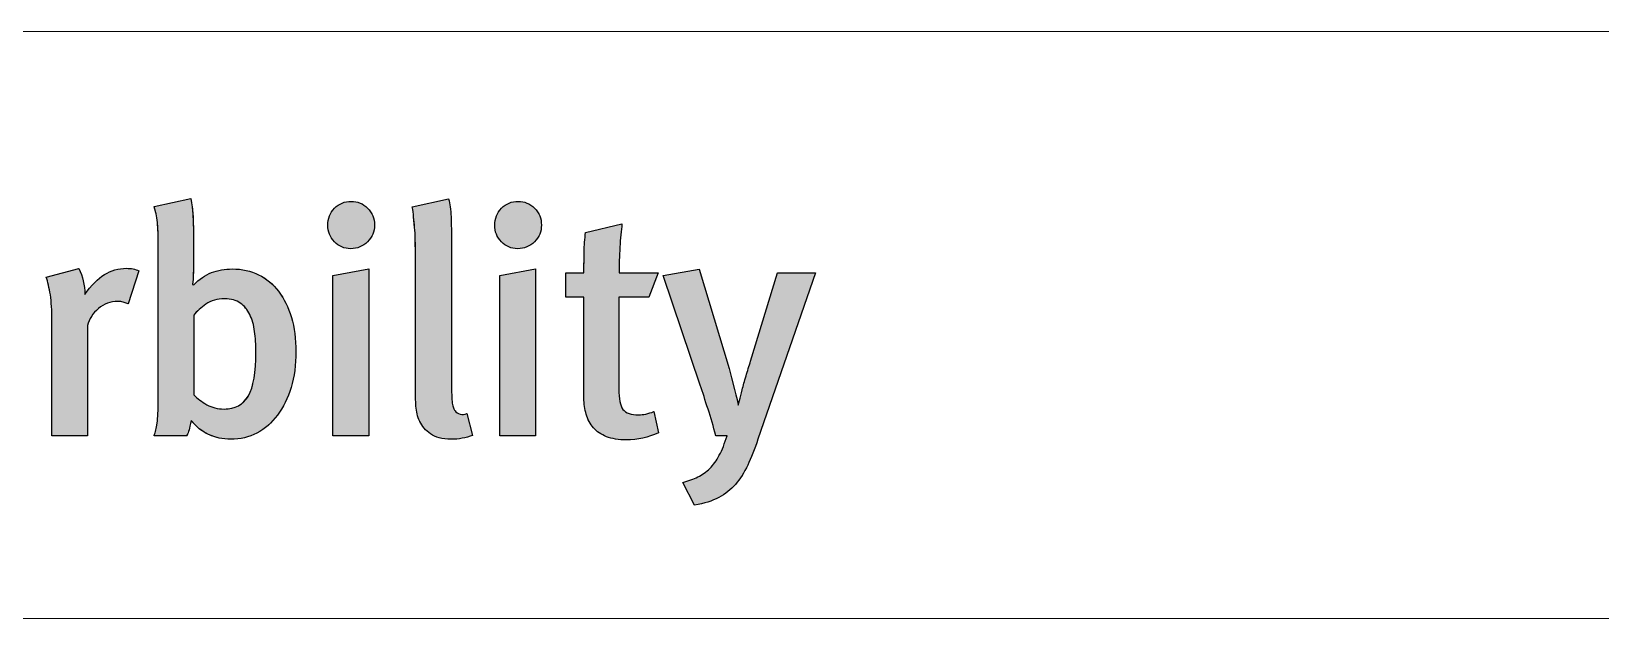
# Model space of a CAD drawing. Header units: inches. Extents: x 1047 to 1888, y -10 to 584.
# Drawn here: x 1807.76 to 1848.1, y 57.96 to 73.07 of the extents above; entities that cross this region are included whole.
import ezdxf

# ---------------------------------------------------------------- set-up
doc = ezdxf.new("R2010")
doc.units = ezdxf.units.IN
doc.header["$MEASUREMENT"] = 0
for name, color, linetype in [('BG 0 -1', 7, 'Continuous'), ('BG _U+B808_U+C774_U+C5B4 1', 7, 'Continuous'), ('BG Default', 7, 'Continuous')]:
    doc.layers.add(name, color=color, linetype=linetype)

msp = doc.modelspace()

# ---------------------------------------------------------------- hatches: boundary and pattern name
at = {"layer": 'BG 0 -1', "linetype": 'ByBlock', "true_color": 0x005bac}
h = msp.add_hatch(color=154, dxfattribs=at)
edge = h.paths.add_edge_path()
edge.add_spline(control_points=[(1816.581, 68.082), (1816.581, 67.916), (1816.522, 67.774), (1816.403, 67.655), (1816.284, 67.536), (1816.139, 67.477), (1815.969, 67.477), (1815.803, 67.477), (1815.663, 67.536), (1815.55, 67.655), (1815.437, 67.774), (1815.38, 67.916), (1815.38, 68.082), (1815.38, 68.253), (1815.438, 68.398), (1815.554, 68.517), (1815.67, 68.636), (1815.814, 68.695), (1815.985, 68.695), (1816.145, 68.695), (1816.284, 68.637), (1816.403, 68.521), (1816.522, 68.405), (1816.581, 68.259), (1816.581, 68.082)], knot_values=[0, 0, 0, 0, 1, 1, 1, 2, 2, 2, 3, 3, 3, 4, 4, 4, 5, 5, 5, 6, 6, 6, 7, 7, 7, 8, 8, 8, 8], degree=3, periodic=0)
h = msp.add_hatch(color=154, dxfattribs=at)
edge = h.paths.add_edge_path()
edge.add_spline(control_points=[(1819.1, 62.672), (1818.934, 62.606), (1818.752, 62.573), (1818.553, 62.573), (1818.321, 62.573), (1818.143, 62.618), (1818.019, 62.709), (1817.895, 62.8), (1817.803, 62.908), (1817.746, 63.032), (1817.687, 63.157), (1817.654, 63.287), (1817.646, 63.422), (1817.638, 63.557), (1817.634, 63.669), (1817.634, 63.757), (1817.634, 63.757), (1817.634, 67.328), (1817.634, 67.328), (1817.634, 67.472), (1817.632, 67.6), (1817.629, 67.713), (1817.627, 67.826), (1817.621, 67.93), (1817.613, 68.024), (1817.605, 68.118), (1817.596, 68.208), (1817.588, 68.293), (1817.58, 68.379), (1817.567, 68.466), (1817.551, 68.554), (1817.551, 68.554), (1818.487, 68.761), (1818.487, 68.761), (1818.52, 68.634), (1818.541, 68.48), (1818.549, 68.297), (1818.557, 68.115), (1818.561, 67.886), (1818.561, 67.61), (1818.561, 67.61), (1818.561, 64.055), (1818.561, 64.055), (1818.561, 63.912), (1818.563, 63.797), (1818.566, 63.712), (1818.568, 63.626), (1818.574, 63.557), (1818.582, 63.505), (1818.591, 63.452), (1818.6, 63.411), (1818.611, 63.38), (1818.622, 63.35), (1818.636, 63.324), (1818.653, 63.302), (1818.68, 63.263), (1818.723, 63.236), (1818.781, 63.219), (1818.839, 63.202), (1818.896, 63.208), (1818.951, 63.236), (1818.951, 63.236), (1819.1, 62.672), (1819.1, 62.672)], knot_values=[0, 0, 0, 0, 1, 1, 1, 2, 2, 2, 3, 3, 3, 4, 4, 4, 5, 5, 5, 6, 6, 6, 7, 7, 7, 8, 8, 8, 9, 9, 9, 10, 10, 10, 11, 11, 11, 12, 12, 12, 13, 13, 13, 14, 14, 14, 15, 15, 15, 16, 16, 16, 17, 17, 17, 18, 18, 18, 19, 19, 19, 20, 20, 20, 21, 21, 21, 21], degree=3, periodic=0)
h = msp.add_hatch(color=154, dxfattribs=at)
edge = h.paths.add_edge_path()
edge.add_spline(control_points=[(1820.873, 68.082), (1820.873, 67.916), (1820.814, 67.774), (1820.695, 67.655), (1820.576, 67.536), (1820.431, 67.477), (1820.26, 67.477), (1820.094, 67.477), (1819.955, 67.536), (1819.842, 67.655), (1819.729, 67.774), (1819.672, 67.916), (1819.672, 68.082), (1819.672, 68.253), (1819.73, 68.398), (1819.846, 68.517), (1819.962, 68.636), (1820.105, 68.695), (1820.277, 68.695), (1820.437, 68.695), (1820.576, 68.637), (1820.695, 68.521), (1820.814, 68.405), (1820.873, 68.259), (1820.873, 68.082)], knot_values=[0, 0, 0, 0, 1, 1, 1, 2, 2, 2, 3, 3, 3, 4, 4, 4, 5, 5, 5, 6, 6, 6, 7, 7, 7, 8, 8, 8, 8], degree=3, periodic=0)
h = msp.add_hatch(color=154, dxfattribs=at)
edge = h.paths.add_edge_path()
edge.add_spline(control_points=[(1823.88, 62.738), (1823.615, 62.617), (1823.342, 62.556), (1823.06, 62.556), (1822.856, 62.556), (1822.684, 62.584), (1822.546, 62.639), (1822.408, 62.694), (1822.297, 62.771), (1822.211, 62.871), (1822.125, 62.97), (1822.063, 63.085), (1822.024, 63.215), (1821.986, 63.344), (1821.966, 63.484), (1821.966, 63.633), (1821.966, 63.633), (1821.966, 66.226), (1821.966, 66.226), (1821.966, 66.226), (1821.502, 66.226), (1821.502, 66.226), (1821.502, 66.226), (1821.502, 66.856), (1821.502, 66.856), (1821.502, 66.856), (1821.966, 66.856), (1821.966, 66.856), (1821.966, 67.033), (1821.968, 67.209), (1821.971, 67.386), (1821.973, 67.563), (1821.986, 67.731), (1822.008, 67.892), (1822.008, 67.892), (1822.944, 68.115), (1822.944, 68.115), (1822.922, 67.944), (1822.904, 67.744), (1822.89, 67.514), (1822.876, 67.285), (1822.869, 67.066), (1822.869, 66.856), (1822.869, 66.856), (1823.872, 66.856), (1823.872, 66.856), (1823.872, 66.856), (1823.632, 66.226), (1823.632, 66.226), (1823.632, 66.226), (1822.861, 66.226), (1822.861, 66.226), (1822.861, 66.226), (1822.861, 63.873), (1822.861, 63.873), (1822.861, 63.614), (1822.897, 63.437), (1822.969, 63.343), (1823.041, 63.249), (1823.176, 63.202), (1823.375, 63.202), (1823.485, 63.202), (1823.615, 63.23), (1823.764, 63.285), (1823.764, 63.285), (1823.88, 62.738), (1823.88, 62.738)], knot_values=[0, 0, 0, 0, 1, 1, 1, 2, 2, 2, 3, 3, 3, 4, 4, 4, 5, 5, 5, 6, 6, 6, 7, 7, 7, 8, 8, 8, 9, 9, 9, 10, 10, 10, 11, 11, 11, 12, 12, 12, 13, 13, 13, 14, 14, 14, 15, 15, 15, 16, 16, 16, 17, 17, 17, 18, 18, 18, 19, 19, 19, 20, 20, 20, 21, 21, 21, 22, 22, 22, 22], degree=3, periodic=0)
h = msp.add_hatch(color=154, dxfattribs=at)
edge = h.paths.add_edge_path()
edge.add_spline(control_points=[(1810.244, 66.061), (1810.199, 66.077), (1810.158, 66.091), (1810.119, 66.102), (1810.081, 66.113), (1810.036, 66.118), (1809.987, 66.118), (1809.794, 66.118), (1809.625, 66.058), (1809.481, 65.936), (1809.338, 65.815), (1809.244, 65.668), (1809.2, 65.497), (1809.2, 65.497), (1809.2, 62.664), (1809.2, 62.664), (1809.2, 62.664), (1808.288, 62.664), (1808.288, 62.664), (1808.288, 62.664), (1808.288, 65.621), (1808.288, 65.621), (1808.288, 65.887), (1808.275, 66.109), (1808.247, 66.288), (1808.219, 66.468), (1808.183, 66.621), (1808.139, 66.748), (1808.139, 66.748), (1808.976, 66.963), (1808.976, 66.963), (1809.081, 66.765), (1809.133, 66.544), (1809.133, 66.301), (1809.299, 66.533), (1809.468, 66.703), (1809.639, 66.81), (1809.81, 66.918), (1809.998, 66.972), (1810.202, 66.972), (1810.324, 66.972), (1810.431, 66.95), (1810.525, 66.906), (1810.525, 66.906), (1810.244, 66.061), (1810.244, 66.061)], knot_values=[0, 0, 0, 0, 1, 1, 1, 2, 2, 2, 3, 3, 3, 4, 4, 4, 5, 5, 5, 6, 6, 6, 7, 7, 7, 8, 8, 8, 9, 9, 9, 10, 10, 10, 11, 11, 11, 12, 12, 12, 13, 13, 13, 14, 14, 14, 15, 15, 15, 15], degree=3, periodic=0)
for points in [[(1815.513, 62.664), (1815.513, 66.79), (1816.432, 66.955), (1816.432, 62.664)], [(1819.804, 62.664), (1819.804, 66.79), (1820.724, 66.955), (1820.724, 62.664)]]:
    msp.add_hatch(color=154, dxfattribs=at).paths.add_polyline_path(points)
h = msp.add_hatch(color=154, dxfattribs=at)
edge = h.paths.add_edge_path()
edge.add_spline(control_points=[(1826.44, 62.573), (1826.352, 62.318), (1826.263, 62.096), (1826.175, 61.906), (1826.086, 61.715), (1825.983, 61.551), (1825.864, 61.413), (1825.745, 61.275), (1825.602, 61.162), (1825.434, 61.073), (1825.265, 60.985), (1825.057, 60.918), (1824.808, 60.874), (1824.808, 60.874), (1824.51, 61.462), (1824.51, 61.462), (1824.653, 61.501), (1824.782, 61.548), (1824.895, 61.603), (1825.008, 61.659), (1825.11, 61.732), (1825.201, 61.823), (1825.293, 61.914), (1825.374, 62.027), (1825.446, 62.162), (1825.518, 62.298), (1825.584, 62.465), (1825.645, 62.664), (1825.645, 62.664), (1825.355, 62.664), (1825.355, 62.664), (1825.294, 62.901), (1825.228, 63.13), (1825.156, 63.351), (1825.084, 63.572), (1825.018, 63.777), (1824.957, 63.965), (1824.957, 63.965), (1824.004, 66.79), (1824.004, 66.79), (1824.004, 66.79), (1824.932, 66.947), (1824.932, 66.947), (1824.932, 66.947), (1825.703, 64.395), (1825.703, 64.395), (1825.719, 64.335), (1825.739, 64.255), (1825.761, 64.155), (1825.761, 64.155), (1825.835, 63.857), (1825.835, 63.857), (1825.863, 63.757), (1825.885, 63.669), (1825.902, 63.592), (1825.918, 63.514), (1825.929, 63.467), (1825.935, 63.451), (1825.935, 63.456), (1825.945, 63.496), (1825.964, 63.571), (1825.983, 63.646), (1826.007, 63.736), (1826.034, 63.844), (1826.062, 63.952), (1826.095, 64.071), (1826.134, 64.201), (1826.172, 64.33), (1826.211, 64.459), (1826.25, 64.586), (1826.25, 64.586), (1826.946, 66.856), (1826.946, 66.856), (1826.946, 66.856), (1827.923, 66.856), (1827.923, 66.856), (1827.923, 66.856), (1826.44, 62.573), (1826.44, 62.573)], knot_values=[0, 0, 0, 0, 1, 1, 1, 2, 2, 2, 3, 3, 3, 4, 4, 4, 5, 5, 5, 6, 6, 6, 7, 7, 7, 8, 8, 8, 9, 9, 9, 10, 10, 10, 11, 11, 11, 12, 12, 12, 13, 13, 13, 14, 14, 14, 15, 15, 15, 16, 16, 16, 17, 17, 17, 18, 18, 18, 19, 19, 19, 20, 20, 20, 21, 21, 21, 22, 22, 22, 23, 23, 23, 24, 24, 24, 25, 25, 25, 26, 26, 26, 26], degree=3, periodic=0)
at = {"layer": 'BG Default', "linetype": 'ByBlock', "true_color": 0x4482f4}
h = msp.add_hatch(color=163, dxfattribs=at)
h.paths.add_polyline_path([(1811.022, 67.552), (1811.022, 63.6), (1811.02, 63.402), (1811.014, 63.24), (1811.005, 63.105), (1810.994, 62.991), (1810.979, 62.895), (1810.96, 62.813), (1810.939, 62.738), (1810.915, 62.664), (1811.751, 62.664), (1811.771, 62.701), (1811.788, 62.738), (1811.802, 62.776), (1811.814, 62.813), (1811.838, 62.91), (1811.868, 63.053), (1811.917, 62.995), (1811.969, 62.941), (1812.022, 62.89), (1812.077, 62.843), (1812.134, 62.8), (1812.193, 62.76), (1812.254, 62.725), (1812.317, 62.693), (1812.381, 62.665), (1812.448, 62.64), (1812.516, 62.62), (1812.587, 62.603), (1812.659, 62.59), (1812.733, 62.58), (1812.809, 62.575), (1812.887, 62.573), (1812.977, 62.575), (1813.065, 62.583), (1813.152, 62.595), (1813.237, 62.613), (1813.32, 62.636), (1813.401, 62.664), (1813.48, 62.696), (1813.558, 62.734), (1813.633, 62.777), (1813.706, 62.823), (1813.776, 62.875), (1813.843, 62.93), (1813.908, 62.989), (1813.971, 63.053), (1814.031, 63.121), (1814.088, 63.194), (1814.142, 63.27), (1814.194, 63.35), (1814.242, 63.434), (1814.287, 63.521), (1814.329, 63.612), (1814.367, 63.707), (1814.403, 63.805), (1814.436, 63.906), (1814.465, 64.011), (1814.49, 64.119), (1814.512, 64.23), (1814.529, 64.343), (1814.543, 64.46), (1814.552, 64.579), (1814.558, 64.701), (1814.56, 64.826), (1814.558, 64.947), (1814.553, 65.065), (1814.544, 65.179), (1814.531, 65.291), (1814.515, 65.4), (1814.495, 65.506), (1814.471, 65.609), (1814.444, 65.708), (1814.414, 65.805), (1814.38, 65.898), (1814.344, 65.987), (1814.304, 66.073), (1814.262, 66.155), (1814.217, 66.233), (1814.168, 66.308), (1814.117, 66.38), (1814.063, 66.447), (1814.005, 66.51), (1813.946, 66.57), (1813.883, 66.625), (1813.817, 66.676), (1813.749, 66.724), (1813.677, 66.767), (1813.603, 66.806), (1813.526, 66.841), (1813.448, 66.871), (1813.367, 66.897), (1813.283, 66.918), (1813.198, 66.934), (1813.11, 66.946), (1813.02, 66.953), (1812.928, 66.955), (1812.854, 66.954), (1812.782, 66.949), (1812.712, 66.942), (1812.644, 66.931), (1812.578, 66.918), (1812.513, 66.902), (1812.45, 66.882), (1812.389, 66.86), (1812.33, 66.834), (1812.271, 66.805), (1812.213, 66.772), (1812.155, 66.735), (1812.099, 66.694), (1812.043, 66.65), (1811.988, 66.601), (1811.934, 66.549), (1811.901, 66.558), (1811.905, 66.571), (1811.909, 66.595), (1811.917, 66.674), (1811.923, 66.794), (1811.925, 66.955), (1811.925, 67.933), (1811.922, 68.165), (1811.913, 68.364), (1811.905, 68.457), (1811.893, 68.556), (1811.878, 68.66), (1811.859, 68.77), (1810.915, 68.563), (1810.942, 68.472), (1810.964, 68.373), (1810.983, 68.267), (1810.998, 68.152), (1811.008, 68.026), (1811.016, 67.884)])
h.paths.add_polyline_path([(1811.934, 65.762), (1811.966, 65.801), (1812, 65.839), (1812.075, 65.913), (1812.157, 65.984), (1812.249, 66.052), (1812.298, 66.083), (1812.35, 66.11), (1812.406, 66.133), (1812.464, 66.152), (1812.526, 66.166), (1812.59, 66.177), (1812.658, 66.183), (1812.729, 66.185), (1812.79, 66.183), (1812.847, 66.178), (1812.902, 66.17), (1812.954, 66.158), (1813.003, 66.143), (1813.048, 66.124), (1813.091, 66.102), (1813.131, 66.077), (1813.168, 66.049), (1813.204, 66.018), (1813.237, 65.985), (1813.269, 65.95), (1813.298, 65.912), (1813.326, 65.871), (1813.352, 65.828), (1813.375, 65.783), (1813.397, 65.735), (1813.417, 65.686), (1813.436, 65.634), (1813.452, 65.581), (1813.467, 65.526), (1813.479, 65.468), (1813.491, 65.409), (1813.5, 65.348), (1813.514, 65.222), (1813.524, 65.091), (1813.531, 64.957), (1813.533, 64.818), (1813.53, 64.628), (1813.521, 64.452), (1813.505, 64.29), (1813.484, 64.142), (1813.471, 64.074), (1813.457, 64.009), (1813.441, 63.947), (1813.423, 63.889), (1813.404, 63.834), (1813.384, 63.783), (1813.362, 63.735), (1813.338, 63.691), (1813.313, 63.65), (1813.286, 63.611), (1813.257, 63.576), (1813.226, 63.542), (1813.193, 63.512), (1813.159, 63.484), (1813.123, 63.459), (1813.084, 63.436), (1813.044, 63.416), (1813.002, 63.399), (1812.959, 63.384), (1812.913, 63.373), (1812.866, 63.363), (1812.817, 63.357), (1812.765, 63.353), (1812.713, 63.351), (1812.651, 63.353), (1812.592, 63.358), (1812.534, 63.367), (1812.477, 63.379), (1812.423, 63.395), (1812.37, 63.414), (1812.319, 63.437), (1812.269, 63.463), (1812.175, 63.521), (1812.088, 63.582), (1812.008, 63.647), (1811.934, 63.716)], flags=16)
at = {"layer": 'BG Default', "linetype": 'ByBlock', "true_color": 0x266df2}
h = msp.add_hatch(color=150, dxfattribs=at)
h.paths.add_polyline_path([(1811.934, 66.549), (1811.901, 66.558), (1811.905, 66.571), (1811.909, 66.595), (1811.917, 66.674), (1811.923, 66.794), (1811.925, 66.955), (1811.925, 67.933), (1811.922, 68.165), (1811.913, 68.364), (1811.905, 68.457), (1811.893, 68.556), (1811.878, 68.66), (1811.859, 68.77), (1810.915, 68.563), (1810.942, 68.472), (1810.964, 68.373), (1810.983, 68.267), (1810.998, 68.152), (1811.008, 68.026), (1811.016, 67.884), (1811.021, 67.726), (1811.022, 67.552), (1811.022, 63.6), (1811.02, 63.402), (1811.014, 63.24), (1811.005, 63.105), (1810.994, 62.991), (1810.979, 62.895), (1810.96, 62.813), (1810.939, 62.738), (1810.915, 62.664), (1811.751, 62.664), (1811.771, 62.701), (1811.788, 62.738), (1811.802, 62.776), (1811.814, 62.813), (1811.838, 62.91), (1811.868, 63.053), (1811.917, 62.995), (1811.969, 62.941), (1812.022, 62.89), (1812.077, 62.843), (1812.134, 62.8), (1812.193, 62.76), (1812.254, 62.725), (1812.317, 62.693), (1812.381, 62.665), (1812.448, 62.64), (1812.516, 62.62), (1812.587, 62.603), (1812.659, 62.59), (1812.733, 62.58), (1812.809, 62.575), (1812.887, 62.573), (1812.977, 62.575), (1813.065, 62.583), (1813.152, 62.595), (1813.237, 62.613), (1813.32, 62.636), (1813.401, 62.664), (1813.48, 62.696), (1813.558, 62.734), (1813.633, 62.777), (1813.706, 62.823), (1813.776, 62.875), (1813.843, 62.93), (1813.908, 62.989), (1813.971, 63.053), (1814.031, 63.121), (1814.088, 63.194), (1814.142, 63.27), (1814.194, 63.35), (1814.242, 63.434), (1814.287, 63.521), (1814.329, 63.612), (1814.367, 63.707), (1814.403, 63.805), (1814.436, 63.906), (1814.465, 64.011), (1814.49, 64.119), (1814.512, 64.23), (1814.529, 64.343), (1814.543, 64.46), (1814.552, 64.579), (1814.558, 64.701), (1814.56, 64.826), (1814.558, 64.947), (1814.553, 65.065), (1814.544, 65.179), (1814.531, 65.291), (1814.515, 65.4), (1814.495, 65.506), (1814.471, 65.609), (1814.444, 65.708), (1814.414, 65.805), (1814.38, 65.898), (1814.344, 65.987), (1814.304, 66.073), (1814.262, 66.155), (1814.217, 66.233), (1814.168, 66.308), (1814.117, 66.38), (1814.063, 66.447), (1814.005, 66.51), (1813.946, 66.57), (1813.883, 66.625), (1813.817, 66.676), (1813.749, 66.724), (1813.677, 66.767), (1813.603, 66.806), (1813.526, 66.841), (1813.448, 66.871), (1813.367, 66.897), (1813.283, 66.918), (1813.198, 66.934), (1813.11, 66.946), (1813.02, 66.953), (1812.928, 66.955), (1812.854, 66.954), (1812.782, 66.949), (1812.712, 66.942), (1812.644, 66.931), (1812.578, 66.918), (1812.513, 66.902), (1812.45, 66.882), (1812.389, 66.86), (1812.33, 66.834), (1812.271, 66.805), (1812.213, 66.772), (1812.155, 66.735), (1812.099, 66.694), (1812.043, 66.65)])
h.paths.add_polyline_path([(1811.934, 65.762), (1811.966, 65.801), (1812, 65.839), (1812.075, 65.913), (1812.157, 65.984), (1812.249, 66.052), (1812.298, 66.083), (1812.35, 66.11), (1812.406, 66.133), (1812.464, 66.152), (1812.526, 66.166), (1812.59, 66.177), (1812.658, 66.183), (1812.729, 66.185), (1812.79, 66.183), (1812.847, 66.178), (1812.902, 66.17), (1812.954, 66.158), (1813.003, 66.143), (1813.048, 66.124), (1813.091, 66.102), (1813.131, 66.077), (1813.168, 66.049), (1813.204, 66.018), (1813.237, 65.985), (1813.269, 65.95), (1813.298, 65.912), (1813.326, 65.871), (1813.352, 65.828), (1813.375, 65.783), (1813.397, 65.735), (1813.417, 65.686), (1813.436, 65.634), (1813.452, 65.581), (1813.467, 65.526), (1813.479, 65.468), (1813.491, 65.409), (1813.5, 65.348), (1813.514, 65.222), (1813.524, 65.091), (1813.531, 64.957), (1813.533, 64.818), (1813.53, 64.628), (1813.521, 64.452), (1813.505, 64.29), (1813.484, 64.142), (1813.471, 64.074), (1813.457, 64.009), (1813.441, 63.947), (1813.423, 63.889), (1813.404, 63.834), (1813.384, 63.783), (1813.362, 63.735), (1813.338, 63.691), (1813.313, 63.65), (1813.286, 63.611), (1813.257, 63.576), (1813.226, 63.542), (1813.193, 63.512), (1813.159, 63.484), (1813.123, 63.459), (1813.084, 63.436), (1813.044, 63.416), (1813.002, 63.399), (1812.959, 63.384), (1812.913, 63.373), (1812.866, 63.363), (1812.817, 63.357), (1812.765, 63.353), (1812.713, 63.351), (1812.651, 63.353), (1812.592, 63.358), (1812.534, 63.367), (1812.477, 63.379), (1812.423, 63.395), (1812.37, 63.414), (1812.319, 63.437), (1812.269, 63.463), (1812.175, 63.521), (1812.088, 63.582), (1812.008, 63.647), (1811.934, 63.716)], flags=16)

# ---------------------------------------------------------------- linework, layer by layer
at = {"layer": 'BG 0 -1', "color": 7, "linetype": 'Continuous', "lineweight": 9}
for p, q in [((1713.808, 73.069), (1863.076, 73.069)), ((1713.808, 57.957), (1863.076, 57.957))]:
    msp.add_line(p, q, dxfattribs=at)
at = {"layer": 'BG 0 -1', "color": 7, "linetype": 'Continuous', "lineweight": 0}
for points in [[(1815.513, 62.664), (1815.513, 66.79), (1816.432, 66.955), (1816.432, 62.664)], [(1819.804, 62.664), (1819.804, 66.79), (1820.724, 66.955), (1820.724, 62.664)]]:
    msp.add_lwpolyline(points, close=True, dxfattribs=at)
for points, knots in [([(1816.581, 68.082), (1816.581, 67.916), (1816.522, 67.774), (1816.403, 67.655), (1816.284, 67.536), (1816.139, 67.477), (1815.969, 67.477), (1815.803, 67.477), (1815.663, 67.536), (1815.55, 67.655), (1815.437, 67.774), (1815.38, 67.916), (1815.38, 68.082), (1815.38, 68.253), (1815.438, 68.398), (1815.554, 68.517), (1815.67, 68.636), (1815.814, 68.695), (1815.985, 68.695), (1816.145, 68.695), (1816.284, 68.637), (1816.403, 68.521), (1816.522, 68.405), (1816.581, 68.259), (1816.581, 68.082)], [0, 0, 0, 0, 1, 1, 1, 2, 2, 2, 3, 3, 3, 4, 4, 4, 5, 5, 5, 6, 6, 6, 7, 7, 7, 8, 8, 8, 8]), ([(1819.1, 62.672), (1818.934, 62.606), (1818.752, 62.573), (1818.553, 62.573), (1818.321, 62.573), (1818.143, 62.618), (1818.019, 62.709), (1817.895, 62.8), (1817.803, 62.908), (1817.746, 63.032), (1817.687, 63.157), (1817.654, 63.287), (1817.646, 63.422), (1817.638, 63.557), (1817.634, 63.669), (1817.634, 63.757), (1817.634, 63.757), (1817.634, 67.328), (1817.634, 67.328), (1817.634, 67.472), (1817.632, 67.6), (1817.629, 67.713), (1817.627, 67.826), (1817.621, 67.93), (1817.613, 68.024), (1817.605, 68.118), (1817.596, 68.208), (1817.588, 68.293), (1817.58, 68.379), (1817.567, 68.466), (1817.551, 68.554), (1817.551, 68.554), (1818.487, 68.761), (1818.487, 68.761), (1818.52, 68.634), (1818.541, 68.48), (1818.549, 68.297), (1818.557, 68.115), (1818.561, 67.886), (1818.561, 67.61), (1818.561, 67.61), (1818.561, 64.055), (1818.561, 64.055), (1818.561, 63.912), (1818.563, 63.797), (1818.566, 63.712), (1818.568, 63.626), (1818.574, 63.557), (1818.582, 63.505), (1818.591, 63.452), (1818.6, 63.411), (1818.611, 63.38), (1818.622, 63.35), (1818.636, 63.324), (1818.653, 63.302), (1818.68, 63.263), (1818.723, 63.236), (1818.781, 63.219), (1818.839, 63.202), (1818.896, 63.208), (1818.951, 63.236), (1818.951, 63.236), (1819.1, 62.672), (1819.1, 62.672)], [0, 0, 0, 0, 1, 1, 1, 2, 2, 2, 3, 3, 3, 4, 4, 4, 5, 5, 5, 6, 6, 6, 7, 7, 7, 8, 8, 8, 9, 9, 9, 10, 10, 10, 11, 11, 11, 12, 12, 12, 13, 13, 13, 14, 14, 14, 15, 15, 15, 16, 16, 16, 17, 17, 17, 18, 18, 18, 19, 19, 19, 20, 20, 20, 21, 21, 21, 21]), ([(1820.873, 68.082), (1820.873, 67.916), (1820.814, 67.774), (1820.695, 67.655), (1820.576, 67.536), (1820.431, 67.477), (1820.26, 67.477), (1820.094, 67.477), (1819.955, 67.536), (1819.842, 67.655), (1819.729, 67.774), (1819.672, 67.916), (1819.672, 68.082), (1819.672, 68.253), (1819.73, 68.398), (1819.846, 68.517), (1819.962, 68.636), (1820.105, 68.695), (1820.277, 68.695), (1820.437, 68.695), (1820.576, 68.637), (1820.695, 68.521), (1820.814, 68.405), (1820.873, 68.259), (1820.873, 68.082)], [0, 0, 0, 0, 1, 1, 1, 2, 2, 2, 3, 3, 3, 4, 4, 4, 5, 5, 5, 6, 6, 6, 7, 7, 7, 8, 8, 8, 8]), ([(1823.88, 62.738), (1823.615, 62.617), (1823.342, 62.556), (1823.06, 62.556), (1822.856, 62.556), (1822.684, 62.584), (1822.546, 62.639), (1822.408, 62.694), (1822.297, 62.771), (1822.211, 62.871), (1822.125, 62.97), (1822.063, 63.085), (1822.024, 63.215), (1821.986, 63.344), (1821.966, 63.484), (1821.966, 63.633), (1821.966, 63.633), (1821.966, 66.226), (1821.966, 66.226), (1821.966, 66.226), (1821.502, 66.226), (1821.502, 66.226), (1821.502, 66.226), (1821.502, 66.856), (1821.502, 66.856), (1821.502, 66.856), (1821.966, 66.856), (1821.966, 66.856), (1821.966, 67.033), (1821.968, 67.209), (1821.971, 67.386), (1821.973, 67.563), (1821.986, 67.731), (1822.008, 67.892), (1822.008, 67.892), (1822.944, 68.115), (1822.944, 68.115), (1822.922, 67.944), (1822.904, 67.744), (1822.89, 67.514), (1822.876, 67.285), (1822.869, 67.066), (1822.869, 66.856), (1822.869, 66.856), (1823.872, 66.856), (1823.872, 66.856), (1823.872, 66.856), (1823.632, 66.226), (1823.632, 66.226), (1823.632, 66.226), (1822.861, 66.226), (1822.861, 66.226), (1822.861, 66.226), (1822.861, 63.873), (1822.861, 63.873), (1822.861, 63.614), (1822.897, 63.437), (1822.969, 63.343), (1823.041, 63.249), (1823.176, 63.202), (1823.375, 63.202), (1823.485, 63.202), (1823.615, 63.23), (1823.764, 63.285), (1823.764, 63.285), (1823.88, 62.738), (1823.88, 62.738)], [0, 0, 0, 0, 1, 1, 1, 2, 2, 2, 3, 3, 3, 4, 4, 4, 5, 5, 5, 6, 6, 6, 7, 7, 7, 8, 8, 8, 9, 9, 9, 10, 10, 10, 11, 11, 11, 12, 12, 12, 13, 13, 13, 14, 14, 14, 15, 15, 15, 16, 16, 16, 17, 17, 17, 18, 18, 18, 19, 19, 19, 20, 20, 20, 21, 21, 21, 22, 22, 22, 22]), ([(1810.244, 66.061), (1810.199, 66.077), (1810.158, 66.091), (1810.119, 66.102), (1810.081, 66.113), (1810.036, 66.118), (1809.987, 66.118), (1809.794, 66.118), (1809.625, 66.058), (1809.481, 65.936), (1809.338, 65.815), (1809.244, 65.668), (1809.2, 65.497), (1809.2, 65.497), (1809.2, 62.664), (1809.2, 62.664), (1809.2, 62.664), (1808.288, 62.664), (1808.288, 62.664), (1808.288, 62.664), (1808.288, 65.621), (1808.288, 65.621), (1808.288, 65.887), (1808.275, 66.109), (1808.247, 66.288), (1808.219, 66.468), (1808.183, 66.621), (1808.139, 66.748), (1808.139, 66.748), (1808.976, 66.963), (1808.976, 66.963), (1809.081, 66.765), (1809.133, 66.544), (1809.133, 66.301), (1809.299, 66.533), (1809.468, 66.703), (1809.639, 66.81), (1809.81, 66.918), (1809.998, 66.972), (1810.202, 66.972), (1810.324, 66.972), (1810.431, 66.95), (1810.525, 66.906), (1810.525, 66.906), (1810.244, 66.061), (1810.244, 66.061)], [0, 0, 0, 0, 1, 1, 1, 2, 2, 2, 3, 3, 3, 4, 4, 4, 5, 5, 5, 6, 6, 6, 7, 7, 7, 8, 8, 8, 9, 9, 9, 10, 10, 10, 11, 11, 11, 12, 12, 12, 13, 13, 13, 14, 14, 14, 15, 15, 15, 15]), ([(1826.44, 62.573), (1826.352, 62.318), (1826.263, 62.096), (1826.175, 61.906), (1826.086, 61.715), (1825.983, 61.551), (1825.864, 61.413), (1825.745, 61.275), (1825.602, 61.162), (1825.434, 61.073), (1825.265, 60.985), (1825.057, 60.918), (1824.808, 60.874), (1824.808, 60.874), (1824.51, 61.462), (1824.51, 61.462), (1824.653, 61.501), (1824.782, 61.548), (1824.895, 61.603), (1825.008, 61.659), (1825.11, 61.732), (1825.201, 61.823), (1825.293, 61.914), (1825.374, 62.027), (1825.446, 62.162), (1825.518, 62.298), (1825.584, 62.465), (1825.645, 62.664), (1825.645, 62.664), (1825.355, 62.664), (1825.355, 62.664), (1825.294, 62.901), (1825.228, 63.13), (1825.156, 63.351), (1825.084, 63.572), (1825.018, 63.777), (1824.957, 63.965), (1824.957, 63.965), (1824.004, 66.79), (1824.004, 66.79), (1824.004, 66.79), (1824.932, 66.947), (1824.932, 66.947), (1824.932, 66.947), (1825.703, 64.395), (1825.703, 64.395), (1825.719, 64.335), (1825.739, 64.255), (1825.761, 64.155), (1825.761, 64.155), (1825.835, 63.857), (1825.835, 63.857), (1825.863, 63.757), (1825.885, 63.669), (1825.902, 63.592), (1825.918, 63.514), (1825.929, 63.467), (1825.935, 63.451), (1825.935, 63.456), (1825.945, 63.496), (1825.964, 63.571), (1825.983, 63.646), (1826.007, 63.736), (1826.034, 63.844), (1826.062, 63.952), (1826.095, 64.071), (1826.134, 64.201), (1826.172, 64.33), (1826.211, 64.459), (1826.25, 64.586), (1826.25, 64.586), (1826.946, 66.856), (1826.946, 66.856), (1826.946, 66.856), (1827.923, 66.856), (1827.923, 66.856), (1827.923, 66.856), (1826.44, 62.573), (1826.44, 62.573)], [0, 0, 0, 0, 1, 1, 1, 2, 2, 2, 3, 3, 3, 4, 4, 4, 5, 5, 5, 6, 6, 6, 7, 7, 7, 8, 8, 8, 9, 9, 9, 10, 10, 10, 11, 11, 11, 12, 12, 12, 13, 13, 13, 14, 14, 14, 15, 15, 15, 16, 16, 16, 17, 17, 17, 18, 18, 18, 19, 19, 19, 20, 20, 20, 21, 21, 21, 22, 22, 22, 23, 23, 23, 24, 24, 24, 25, 25, 25, 26, 26, 26, 26])]:
    msp.add_open_spline(points, degree=3, knots=knots, dxfattribs=at)
at = {"layer": 'BG _U+B808_U+C774_U+C5B4 1', "color": 7, "linetype": 'Continuous', "lineweight": 25}
for p, q in [((1810.915, 68.563), (1811.859, 68.77)), ((1817.551, 68.554), (1818.487, 68.761)), ((1817.613, 68.024), (1817.588, 68.293)), ((1811.925, 67.933), (1811.925, 66.955)), ((1822.008, 67.892), (1822.944, 68.115)), ((1811.022, 63.6), (1811.022, 67.552)), ((1817.634, 67.328), (1817.629, 67.713)), ((1818.561, 67.61), (1818.561, 64.055)), ((1821.966, 66.856), (1821.971, 67.386)), ((1817.634, 63.757), (1817.634, 67.328)), ((1808.139, 66.748), (1808.976, 66.963)), ((1810.525, 66.906), (1810.244, 66.061)), ((1815.513, 66.79), (1816.432, 66.955)), ((1815.513, 62.664), (1815.513, 66.79)), ((1816.432, 66.955), (1816.432, 62.664)), ((1819.804, 66.79), (1820.724, 66.955)), ((1819.804, 62.664), (1819.804, 66.79)), ((1820.724, 66.955), (1820.724, 62.664)), ((1821.502, 66.226), (1821.502, 66.856)), ((1821.502, 66.856), (1821.966, 66.856)), ((1822.869, 66.856), (1823.872, 66.856)), ((1823.872, 66.856), (1823.632, 66.226)), ((1824.004, 66.79), (1824.932, 66.947)), ((1824.957, 63.965), (1824.004, 66.79)), ((1824.932, 66.947), (1825.703, 64.395)), ((1826.25, 64.586), (1826.946, 66.856)), ((1827.923, 66.856), (1826.44, 62.573)), ((1826.946, 66.856), (1827.923, 66.856)), ((1811.901, 66.558), (1811.934, 66.549)), ((1821.966, 66.226), (1821.502, 66.226)), ((1821.966, 63.633), (1821.966, 66.226)), ((1823.632, 66.226), (1822.861, 66.226)), ((1822.861, 66.226), (1822.861, 63.873)), ((1810.244, 66.061), (1810.119, 66.102)), ((1811.934, 65.762), (1811.934, 63.716)), ((1808.288, 62.664), (1808.288, 65.621)), ((1809.2, 65.497), (1809.2, 62.664)), ((1825.703, 64.395), (1825.761, 64.155)), ((1825.761, 64.155), (1825.835, 63.857)), ((1825.935, 63.451), (1825.964, 63.571)), ((1818.951, 63.236), (1819.1, 62.672)), ((1823.764, 63.285), (1823.88, 62.738)), ((1809.2, 62.664), (1808.288, 62.664)), ((1811.751, 62.664), (1810.915, 62.664)), ((1816.432, 62.664), (1815.513, 62.664)), ((1820.724, 62.664), (1819.804, 62.664)), ((1825.645, 62.664), (1825.355, 62.664)), ((1824.808, 60.874), (1824.51, 61.462))]:
    msp.add_line(p, q, dxfattribs=at)
for points in [[(1811.859, 68.77), (1811.887, 68.621), (1811.905, 68.485), (1811.913, 68.364)], [(1811.913, 68.364), (1811.921, 68.242), (1811.925, 68.099), (1811.925, 67.933)], [(1816.403, 68.521), (1816.522, 68.405), (1816.581, 68.259), (1816.581, 68.082)], [(1817.588, 68.293), (1817.58, 68.379), (1817.567, 68.466), (1817.551, 68.554)], [(1820.695, 68.521), (1820.814, 68.405), (1820.873, 68.259), (1820.873, 68.082)], [(1817.629, 67.713), (1817.627, 67.826), (1817.621, 67.93), (1817.613, 68.024)], [(1821.971, 67.386), (1821.973, 67.563), (1821.986, 67.731), (1822.008, 67.892)], [(1822.944, 68.115), (1822.922, 67.944), (1822.904, 67.744), (1822.89, 67.514)], [(1822.89, 67.514), (1822.876, 67.285), (1822.869, 67.066), (1822.869, 66.856)], [(1808.247, 66.288), (1808.219, 66.468), (1808.183, 66.621), (1808.139, 66.748)], [(1808.976, 66.963), (1809.081, 66.765), (1809.133, 66.544), (1809.133, 66.301)], [(1809.133, 66.301), (1809.299, 66.533), (1809.468, 66.703), (1809.639, 66.81)], [(1811.917, 66.674), (1811.912, 66.607), (1811.906, 66.569), (1811.901, 66.558)], [(1811.925, 66.955), (1811.925, 66.834), (1811.923, 66.74), (1811.917, 66.674)], [(1811.934, 66.549), (1812.077, 66.693), (1812.229, 66.796), (1812.389, 66.86)], [(1808.288, 65.621), (1808.288, 65.887), (1808.275, 66.109), (1808.247, 66.288)], [(1812.249, 66.052), (1812.121, 65.964), (1812.017, 65.867), (1811.934, 65.762)], [(1813.375, 65.783), (1813.314, 65.907), (1813.233, 66.005), (1813.131, 66.077)], [(1813.5, 65.348), (1813.477, 65.514), (1813.436, 65.659), (1813.375, 65.783)], [(1814.444, 65.708), (1814.521, 65.446), (1814.56, 65.152), (1814.56, 64.826)], [(1813.533, 64.818), (1813.533, 65.006), (1813.522, 65.182), (1813.5, 65.348)], [(1813.338, 63.691), (1813.468, 63.917), (1813.533, 64.293), (1813.533, 64.818)], [(1814.56, 64.826), (1814.56, 64.489), (1814.519, 64.183), (1814.436, 63.906)], [(1817.646, 63.422), (1817.638, 63.557), (1817.634, 63.669), (1817.634, 63.757)], [(1818.561, 64.055), (1818.561, 63.912), (1818.563, 63.797), (1818.566, 63.712)], [(1822.861, 63.873), (1822.861, 63.614), (1822.897, 63.437), (1822.969, 63.343)], [(1825.835, 63.857), (1825.863, 63.757), (1825.885, 63.669), (1825.902, 63.592)], [(1811.014, 63.24), (1811.02, 63.336), (1811.022, 63.456), (1811.022, 63.6)], [(1811.934, 63.716), (1812.028, 63.622), (1812.139, 63.538), (1812.269, 63.463)], [(1817.746, 63.032), (1817.687, 63.157), (1817.654, 63.287), (1817.646, 63.422)], [(1818.611, 63.38), (1818.622, 63.35), (1818.636, 63.324), (1818.653, 63.302)], [(1822.024, 63.215), (1821.986, 63.344), (1821.966, 63.484), (1821.966, 63.633)], [(1825.902, 63.592), (1825.918, 63.514), (1825.929, 63.467), (1825.935, 63.451)], [(1811.868, 63.053), (1811.845, 62.943), (1811.828, 62.862), (1811.814, 62.813)], [(1818.019, 62.709), (1817.895, 62.8), (1817.803, 62.908), (1817.746, 63.032)], [(1818.653, 63.302), (1818.68, 63.263), (1818.723, 63.236), (1818.781, 63.219)], [(1818.781, 63.219), (1818.839, 63.202), (1818.896, 63.208), (1818.951, 63.236)], [(1822.211, 62.871), (1822.125, 62.97), (1822.063, 63.085), (1822.024, 63.215)], [(1811.814, 62.813), (1811.8, 62.763), (1811.779, 62.714), (1811.751, 62.664)], [(1822.546, 62.639), (1822.408, 62.694), (1822.297, 62.771), (1822.211, 62.871)], [(1825.446, 62.162), (1825.518, 62.298), (1825.584, 62.465), (1825.645, 62.664)], [(1826.44, 62.573), (1826.352, 62.318), (1826.263, 62.096), (1826.175, 61.906)], [(1824.51, 61.462), (1824.653, 61.501), (1824.782, 61.548), (1824.895, 61.603)], [(1825.434, 61.073), (1825.265, 60.985), (1825.057, 60.918), (1824.808, 60.874)]]:
    msp.add_open_spline(points, degree=3, dxfattribs=at)
for points, knots in [([(1815.554, 68.517), (1815.67, 68.636), (1815.814, 68.695), (1815.985, 68.695), (1816.145, 68.695), (1816.284, 68.637), (1816.403, 68.521)], [5, 5, 5, 5, 6, 6, 6, 7, 7, 7, 7]), ([(1818.487, 68.761), (1818.52, 68.634), (1818.541, 68.48), (1818.549, 68.297), (1818.557, 68.115), (1818.561, 67.886), (1818.561, 67.61)], [11, 11, 11, 11, 12, 12, 12, 13, 13, 13, 13]), ([(1819.846, 68.517), (1819.962, 68.636), (1820.105, 68.695), (1820.277, 68.695), (1820.437, 68.695), (1820.576, 68.637), (1820.695, 68.521)], [5, 5, 5, 5, 6, 6, 6, 7, 7, 7, 7]), ([(1811.022, 67.552), (1811.022, 67.795), (1811.014, 67.995), (1810.998, 68.152), (1810.981, 68.31), (1810.953, 68.447), (1810.915, 68.563)], [13, 13, 13, 13, 14, 14, 14, 15, 15, 15, 15]), ([(1815.55, 67.655), (1815.437, 67.774), (1815.38, 67.916), (1815.38, 68.082), (1815.38, 68.253), (1815.438, 68.398), (1815.554, 68.517)], [3, 3, 3, 3, 4, 4, 4, 5, 5, 5, 5]), ([(1819.842, 67.655), (1819.729, 67.774), (1819.672, 67.916), (1819.672, 68.082), (1819.672, 68.253), (1819.73, 68.398), (1819.846, 68.517)], [3, 3, 3, 3, 4, 4, 4, 5, 5, 5, 5]), ([(1816.581, 68.082), (1816.581, 67.916), (1816.522, 67.774), (1816.403, 67.655), (1816.284, 67.536), (1816.139, 67.477), (1815.969, 67.477), (1815.803, 67.477), (1815.663, 67.536), (1815.55, 67.655)], [0, 0, 0, 0, 1, 1, 1, 2, 2, 2, 3, 3, 3, 3]), ([(1820.873, 68.082), (1820.873, 67.916), (1820.814, 67.774), (1820.695, 67.655), (1820.576, 67.536), (1820.431, 67.477), (1820.26, 67.477), (1820.094, 67.477), (1819.955, 67.536), (1819.842, 67.655)], [0, 0, 0, 0, 1, 1, 1, 2, 2, 2, 3, 3, 3, 3]), ([(1809.639, 66.81), (1809.81, 66.918), (1809.998, 66.972), (1810.202, 66.972), (1810.324, 66.972), (1810.431, 66.95), (1810.525, 66.906)], [12, 12, 12, 12, 13, 13, 13, 14, 14, 14, 14]), ([(1812.389, 66.86), (1812.55, 66.924), (1812.729, 66.955), (1812.928, 66.955), (1813.177, 66.955), (1813.402, 66.906), (1813.603, 66.806)], [23, 23, 23, 23, 24, 24, 24, 25, 25, 25, 25]), ([(1813.603, 66.806), (1813.805, 66.707), (1813.976, 66.565), (1814.117, 66.38), (1814.258, 66.195), (1814.367, 65.971), (1814.444, 65.708)], [25, 25, 25, 25, 26, 26, 26, 27, 27, 27, 27]), ([(1813.131, 66.077), (1813.029, 66.149), (1812.895, 66.185), (1812.729, 66.185), (1812.536, 66.185), (1812.376, 66.14), (1812.249, 66.052)], [3, 3, 3, 3, 4, 4, 4, 5, 5, 5, 5]), ([(1810.119, 66.102), (1810.081, 66.113), (1810.036, 66.118), (1809.987, 66.118), (1809.794, 66.118), (1809.625, 66.058), (1809.481, 65.936), (1809.338, 65.815), (1809.244, 65.668), (1809.2, 65.497)], [1, 1, 1, 1, 2, 2, 2, 3, 3, 3, 4, 4, 4, 4]), ([(1825.964, 63.571), (1825.983, 63.646), (1826.007, 63.736), (1826.034, 63.844), (1826.062, 63.952), (1826.095, 64.071), (1826.134, 64.201), (1826.172, 64.33), (1826.211, 64.459), (1826.25, 64.586)], [20, 20, 20, 20, 21, 21, 21, 22, 22, 22, 23, 23, 23, 23]), ([(1814.436, 63.906), (1814.353, 63.63), (1814.237, 63.393), (1814.088, 63.194), (1813.939, 62.995), (1813.762, 62.842), (1813.558, 62.734)], [1, 1, 1, 1, 2, 2, 2, 3, 3, 3, 3]), ([(1825.355, 62.664), (1825.294, 62.901), (1825.228, 63.13), (1825.156, 63.351), (1825.084, 63.572), (1825.018, 63.777), (1824.957, 63.965)], [10, 10, 10, 10, 11, 11, 11, 12, 12, 12, 12]), ([(1812.269, 63.463), (1812.399, 63.389), (1812.547, 63.351), (1812.713, 63.351), (1813, 63.351), (1813.208, 63.465), (1813.338, 63.691)], [8, 8, 8, 8, 9, 9, 9, 10, 10, 10, 10]), ([(1818.566, 63.712), (1818.568, 63.626), (1818.574, 63.557), (1818.582, 63.505), (1818.591, 63.452), (1818.6, 63.411), (1818.611, 63.38)], [15, 15, 15, 15, 16, 16, 16, 17, 17, 17, 17]), ([(1822.969, 63.343), (1823.041, 63.249), (1823.176, 63.202), (1823.375, 63.202), (1823.485, 63.202), (1823.615, 63.23), (1823.764, 63.285)], [19, 19, 19, 19, 20, 20, 20, 21, 21, 21, 21]), ([(1810.915, 62.664), (1810.931, 62.714), (1810.947, 62.763), (1810.96, 62.813), (1810.974, 62.862), (1810.985, 62.922), (1810.994, 62.991), (1811.002, 63.06), (1811.009, 63.143), (1811.014, 63.24)], [8, 8, 8, 8, 9, 9, 9, 10, 10, 10, 11, 11, 11, 11]), ([(1813.558, 62.734), (1813.353, 62.626), (1813.129, 62.573), (1812.887, 62.573), (1812.467, 62.573), (1812.127, 62.733), (1811.868, 63.053)], [3, 3, 3, 3, 4, 4, 4, 5, 5, 5, 5]), ([(1819.1, 62.672), (1818.934, 62.606), (1818.752, 62.573), (1818.553, 62.573), (1818.321, 62.573), (1818.143, 62.618), (1818.019, 62.709)], [0, 0, 0, 0, 1, 1, 1, 2, 2, 2, 2]), ([(1823.88, 62.738), (1823.615, 62.617), (1823.342, 62.556), (1823.06, 62.556), (1822.856, 62.556), (1822.684, 62.584), (1822.546, 62.639)], [0, 0, 0, 0, 1, 1, 1, 2, 2, 2, 2]), ([(1824.895, 61.603), (1825.008, 61.659), (1825.11, 61.732), (1825.201, 61.823), (1825.293, 61.914), (1825.374, 62.027), (1825.446, 62.162)], [6, 6, 6, 6, 7, 7, 7, 8, 8, 8, 8]), ([(1826.175, 61.906), (1826.086, 61.715), (1825.983, 61.551), (1825.864, 61.413), (1825.745, 61.275), (1825.602, 61.162), (1825.434, 61.073)], [1, 1, 1, 1, 2, 2, 2, 3, 3, 3, 3])]:
    msp.add_open_spline(points, degree=3, knots=knots, dxfattribs=at)
at = {"layer": 'BG Default', "color": 7, "linetype": 'Continuous', "lineweight": 0}
for points in [[(1811.022, 67.552), (1811.022, 63.6), (1811.02, 63.402), (1811.014, 63.24), (1811.005, 63.105), (1810.994, 62.991), (1810.979, 62.895), (1810.96, 62.813), (1810.939, 62.738), (1810.915, 62.664), (1811.751, 62.664), (1811.771, 62.701), (1811.788, 62.738), (1811.802, 62.776), (1811.814, 62.813), (1811.838, 62.91), (1811.868, 63.053), (1811.917, 62.995), (1811.969, 62.941), (1812.022, 62.89), (1812.077, 62.843), (1812.134, 62.8), (1812.193, 62.76), (1812.254, 62.725), (1812.317, 62.693), (1812.381, 62.665), (1812.448, 62.64), (1812.516, 62.62), (1812.587, 62.603), (1812.659, 62.59), (1812.733, 62.58), (1812.809, 62.575), (1812.887, 62.573), (1812.977, 62.575), (1813.065, 62.583), (1813.152, 62.595), (1813.237, 62.613), (1813.32, 62.636), (1813.401, 62.664), (1813.48, 62.696), (1813.558, 62.734), (1813.633, 62.777), (1813.706, 62.823), (1813.776, 62.875), (1813.843, 62.93), (1813.908, 62.989), (1813.971, 63.053), (1814.031, 63.121), (1814.088, 63.194), (1814.142, 63.27), (1814.194, 63.35), (1814.242, 63.434), (1814.287, 63.521), (1814.329, 63.612), (1814.367, 63.707), (1814.403, 63.805), (1814.436, 63.906), (1814.465, 64.011), (1814.49, 64.119), (1814.512, 64.23), (1814.529, 64.343), (1814.543, 64.46), (1814.552, 64.579), (1814.558, 64.701), (1814.56, 64.826), (1814.558, 64.947), (1814.553, 65.065), (1814.544, 65.179), (1814.531, 65.291), (1814.515, 65.4), (1814.495, 65.506), (1814.471, 65.609), (1814.444, 65.708), (1814.414, 65.805), (1814.38, 65.898), (1814.344, 65.987), (1814.304, 66.073), (1814.262, 66.155), (1814.217, 66.233), (1814.168, 66.308), (1814.117, 66.38), (1814.063, 66.447), (1814.005, 66.51), (1813.946, 66.57), (1813.883, 66.625), (1813.817, 66.676), (1813.749, 66.724), (1813.677, 66.767), (1813.603, 66.806), (1813.526, 66.841), (1813.448, 66.871), (1813.367, 66.897), (1813.283, 66.918), (1813.198, 66.934), (1813.11, 66.946), (1813.02, 66.953), (1812.928, 66.955), (1812.854, 66.954), (1812.782, 66.949), (1812.712, 66.942), (1812.644, 66.931), (1812.578, 66.918), (1812.513, 66.902), (1812.45, 66.882), (1812.389, 66.86), (1812.33, 66.834), (1812.271, 66.805), (1812.213, 66.772), (1812.155, 66.735), (1812.099, 66.694), (1812.043, 66.65), (1811.988, 66.601), (1811.934, 66.549), (1811.901, 66.558), (1811.905, 66.571), (1811.909, 66.595), (1811.917, 66.674), (1811.923, 66.794), (1811.925, 66.955), (1811.925, 67.933), (1811.922, 68.165), (1811.913, 68.364), (1811.905, 68.457), (1811.893, 68.556), (1811.878, 68.66), (1811.859, 68.77), (1810.915, 68.563), (1810.942, 68.472), (1810.964, 68.373), (1810.983, 68.267), (1810.998, 68.152), (1811.008, 68.026), (1811.016, 67.884)], [(1811.934, 66.549), (1811.901, 66.558), (1811.905, 66.571), (1811.909, 66.595), (1811.917, 66.674), (1811.923, 66.794), (1811.925, 66.955), (1811.925, 67.933), (1811.922, 68.165), (1811.913, 68.364), (1811.905, 68.457), (1811.893, 68.556), (1811.878, 68.66), (1811.859, 68.77), (1810.915, 68.563), (1810.942, 68.472), (1810.964, 68.373), (1810.983, 68.267), (1810.998, 68.152), (1811.008, 68.026), (1811.016, 67.884), (1811.021, 67.726), (1811.022, 67.552), (1811.022, 63.6), (1811.02, 63.402), (1811.014, 63.24), (1811.005, 63.105), (1810.994, 62.991), (1810.979, 62.895), (1810.96, 62.813), (1810.939, 62.738), (1810.915, 62.664), (1811.751, 62.664), (1811.771, 62.701), (1811.788, 62.738), (1811.802, 62.776), (1811.814, 62.813), (1811.838, 62.91), (1811.868, 63.053), (1811.917, 62.995), (1811.969, 62.941), (1812.022, 62.89), (1812.077, 62.843), (1812.134, 62.8), (1812.193, 62.76), (1812.254, 62.725), (1812.317, 62.693), (1812.381, 62.665), (1812.448, 62.64), (1812.516, 62.62), (1812.587, 62.603), (1812.659, 62.59), (1812.733, 62.58), (1812.809, 62.575), (1812.887, 62.573), (1812.977, 62.575), (1813.065, 62.583), (1813.152, 62.595), (1813.237, 62.613), (1813.32, 62.636), (1813.401, 62.664), (1813.48, 62.696), (1813.558, 62.734), (1813.633, 62.777), (1813.706, 62.823), (1813.776, 62.875), (1813.843, 62.93), (1813.908, 62.989), (1813.971, 63.053), (1814.031, 63.121), (1814.088, 63.194), (1814.142, 63.27), (1814.194, 63.35), (1814.242, 63.434), (1814.287, 63.521), (1814.329, 63.612), (1814.367, 63.707), (1814.403, 63.805), (1814.436, 63.906), (1814.465, 64.011), (1814.49, 64.119), (1814.512, 64.23), (1814.529, 64.343), (1814.543, 64.46), (1814.552, 64.579), (1814.558, 64.701), (1814.56, 64.826), (1814.558, 64.947), (1814.553, 65.065), (1814.544, 65.179), (1814.531, 65.291), (1814.515, 65.4), (1814.495, 65.506), (1814.471, 65.609), (1814.444, 65.708), (1814.414, 65.805), (1814.38, 65.898), (1814.344, 65.987), (1814.304, 66.073), (1814.262, 66.155), (1814.217, 66.233), (1814.168, 66.308), (1814.117, 66.38), (1814.063, 66.447), (1814.005, 66.51), (1813.946, 66.57), (1813.883, 66.625), (1813.817, 66.676), (1813.749, 66.724), (1813.677, 66.767), (1813.603, 66.806), (1813.526, 66.841), (1813.448, 66.871), (1813.367, 66.897), (1813.283, 66.918), (1813.198, 66.934), (1813.11, 66.946), (1813.02, 66.953), (1812.928, 66.955), (1812.854, 66.954), (1812.782, 66.949), (1812.712, 66.942), (1812.644, 66.931), (1812.578, 66.918), (1812.513, 66.902), (1812.45, 66.882), (1812.389, 66.86), (1812.33, 66.834), (1812.271, 66.805), (1812.213, 66.772), (1812.155, 66.735), (1812.099, 66.694), (1812.043, 66.65)], [(1811.934, 65.762), (1811.966, 65.801), (1812, 65.839), (1812.075, 65.913), (1812.157, 65.984), (1812.249, 66.052), (1812.298, 66.083), (1812.35, 66.11), (1812.406, 66.133), (1812.464, 66.152), (1812.526, 66.166), (1812.59, 66.177), (1812.658, 66.183), (1812.729, 66.185), (1812.79, 66.183), (1812.847, 66.178), (1812.902, 66.17), (1812.954, 66.158), (1813.003, 66.143), (1813.048, 66.124), (1813.091, 66.102), (1813.131, 66.077), (1813.168, 66.049), (1813.204, 66.018), (1813.237, 65.985), (1813.269, 65.95), (1813.298, 65.912), (1813.326, 65.871), (1813.352, 65.828), (1813.375, 65.783), (1813.397, 65.735), (1813.417, 65.686), (1813.436, 65.634), (1813.452, 65.581), (1813.467, 65.526), (1813.479, 65.468), (1813.491, 65.409), (1813.5, 65.348), (1813.514, 65.222), (1813.524, 65.091), (1813.531, 64.957), (1813.533, 64.818), (1813.53, 64.628), (1813.521, 64.452), (1813.505, 64.29), (1813.484, 64.142), (1813.471, 64.074), (1813.457, 64.009), (1813.441, 63.947), (1813.423, 63.889), (1813.404, 63.834), (1813.384, 63.783), (1813.362, 63.735), (1813.338, 63.691), (1813.313, 63.65), (1813.286, 63.611), (1813.257, 63.576), (1813.226, 63.542), (1813.193, 63.512), (1813.159, 63.484), (1813.123, 63.459), (1813.084, 63.436), (1813.044, 63.416), (1813.002, 63.399), (1812.959, 63.384), (1812.913, 63.373), (1812.866, 63.363), (1812.817, 63.357), (1812.765, 63.353), (1812.713, 63.351), (1812.651, 63.353), (1812.592, 63.358), (1812.534, 63.367), (1812.477, 63.379), (1812.423, 63.395), (1812.37, 63.414), (1812.319, 63.437), (1812.269, 63.463), (1812.175, 63.521), (1812.088, 63.582), (1812.008, 63.647), (1811.934, 63.716)], [(1811.934, 65.762), (1811.966, 65.801), (1812, 65.839), (1812.075, 65.913), (1812.157, 65.984), (1812.249, 66.052), (1812.298, 66.083), (1812.35, 66.11), (1812.406, 66.133), (1812.464, 66.152), (1812.526, 66.166), (1812.59, 66.177), (1812.658, 66.183), (1812.729, 66.185), (1812.79, 66.183), (1812.847, 66.178), (1812.902, 66.17), (1812.954, 66.158), (1813.003, 66.143), (1813.048, 66.124), (1813.091, 66.102), (1813.131, 66.077), (1813.168, 66.049), (1813.204, 66.018), (1813.237, 65.985), (1813.269, 65.95), (1813.298, 65.912), (1813.326, 65.871), (1813.352, 65.828), (1813.375, 65.783), (1813.397, 65.735), (1813.417, 65.686), (1813.436, 65.634), (1813.452, 65.581), (1813.467, 65.526), (1813.479, 65.468), (1813.491, 65.409), (1813.5, 65.348), (1813.514, 65.222), (1813.524, 65.091), (1813.531, 64.957), (1813.533, 64.818), (1813.53, 64.628), (1813.521, 64.452), (1813.505, 64.29), (1813.484, 64.142), (1813.471, 64.074), (1813.457, 64.009), (1813.441, 63.947), (1813.423, 63.889), (1813.404, 63.834), (1813.384, 63.783), (1813.362, 63.735), (1813.338, 63.691), (1813.313, 63.65), (1813.286, 63.611), (1813.257, 63.576), (1813.226, 63.542), (1813.193, 63.512), (1813.159, 63.484), (1813.123, 63.459), (1813.084, 63.436), (1813.044, 63.416), (1813.002, 63.399), (1812.959, 63.384), (1812.913, 63.373), (1812.866, 63.363), (1812.817, 63.357), (1812.765, 63.353), (1812.713, 63.351), (1812.651, 63.353), (1812.592, 63.358), (1812.534, 63.367), (1812.477, 63.379), (1812.423, 63.395), (1812.37, 63.414), (1812.319, 63.437), (1812.269, 63.463), (1812.175, 63.521), (1812.088, 63.582), (1812.008, 63.647), (1811.934, 63.716)]]:
    msp.add_lwpolyline(points, close=True, dxfattribs=at)

doc.saveas('drawing.dxf')
